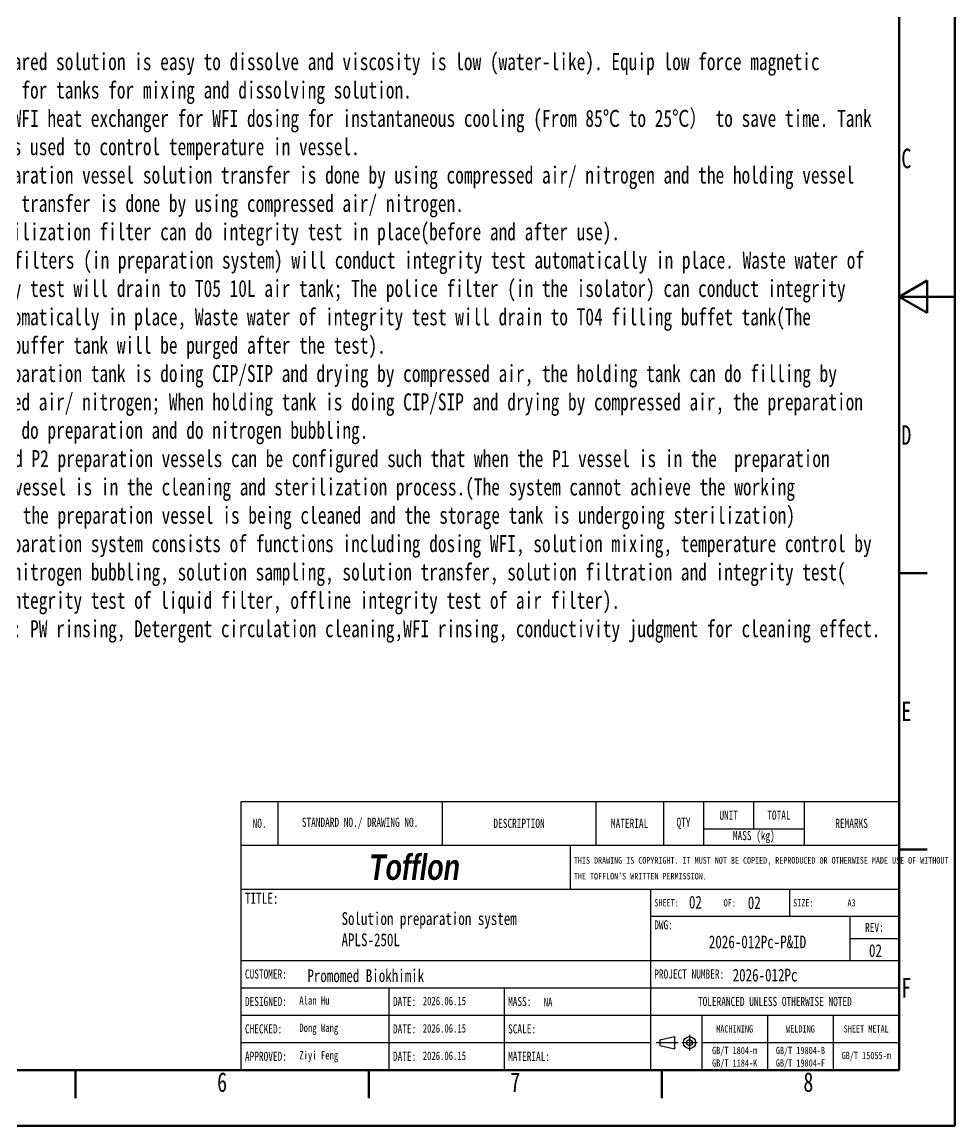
# Model space of a CAD drawing. Header units: millimetres. Extents: x -68339142 to 208, y -167 to 82456658.
# Drawn here: x -68324455 to -68320808, y 82446137 to 82450452 of the extents above; entities that cross this region are included whole.
import ezdxf
from ezdxf.enums import TextEntityAlignment as Align

# ---------------------------------------------------------------- set-up
doc = ezdxf.new("R2018")
doc.units = ezdxf.units.MM
doc.header["$MEASUREMENT"] = 0
for name, color, linetype, lineweight in [('Border (ISO)', 7, 'Continuous', 50), ('I1轮廓实线层', 7, 'Continuous', 20), ('I6文字层', 7, 'Continuous', 9), ('I8符号标注层', 3, 'Continuous', 9), ('Title (ISO)', 7, 'Continuous', 25)]:
    doc.layers.add(name, color=color, linetype=linetype, lineweight=lineweight)
doc.styles.add('I(2.5)', font='simfang.ttf', dxfattribs={"width": 0.75})
doc.styles.add('I(3.5)', font='simfang.ttf', dxfattribs={"width": 0.75})
doc.styles.add('Text Style264', font='simfang.ttf', dxfattribs={"width": 0.75})
doc.styles.add('Text Style267', font='simfang.ttf', dxfattribs={"width": 0.75})

# ---------------------------------------------------------------- blocks, each defined once
blk = doc.blocks.new('Borders A3')
at = {"layer": 'Border (ISO)'}
for p, q in [((420, 297), (420, 0)), ((410, 287), (410, 10)), ((410, 148.5), (415, 151.39)), ((415, 151.39), (415, 145.61)), ((410, 148.5), (420, 148.5)), ((410, 148.5), (415, 145.61)), ((410, 99), (415, 99)), ((410, 49.5), (415, 49.5)), ((10, 10), (410, 10)), ((262.5, 10), (262.5, 5)), ((315, 10), (315, 5)), ((367.5, 10), (367.5, 5)), ((420, 0), (0, 0))]:
    blk.add_line(p, q, dxfattribs=at)
at = {"layer": 'I8符号标注层', "char_height": 3.5, "style": 'I(3.5)'}
for s, insert, attachment_point in [('C', (410.4, 173.25), 4), ('D', (410.4, 123.75), 4), ('E', (410.4, 74.25), 4), ('F', (410.4, 24.75), 4), ('6', (288.75, 9.6), 2), ('7', (341.25, 9.6), 2), ('8', (393.75, 9.6), 2)]:
    blk.add_mtext(s, dxfattribs=dict(at, insert=insert, attachment_point=attachment_point))
blk = doc.blocks.new('Title Blocks GB_EN')
at = {"layer": 'Title (ISO)'}
for p, q in [((221.91, 72.8), (221.91, 84.8)), ((221.91, 84.8), (401.91, 84.8)), ((231.91, 84.8), (231.91, 72.8)), ((276.91, 84.8), (276.91, 72.8)), ((318.91, 84.8), (318.91, 72.8)), ((337.41, 84.8), (337.41, 72.8)), ((348.41, 84.8), (348.41, 72.8)), ((362.16, 77.3), (362.16, 84.8)), ((375.91, 84.8), (375.91, 72.8)), ((401.91, 84.8), (401.91, 72.8)), ((348.41, 77.3), (375.91, 77.3)), ((221.91, 72.8), (401.91, 72.8)), ((221.91, 11.3), (221.91, 72.8)), ((311.91, 72.8), (311.91, 60.8)), ((401.91, 72.8), (401.91, 11.3)), ((221.91, 60.8), (401.91, 60.8)), ((333.91, 60.8), (333.91, 11.3)), ((371.91, 60.8), (371.91, 53.3)), ((401.91, 53.3), (333.91, 53.3)), ((388.41, 53.3), (388.41, 41.3)), ((388.41, 47.3), (401.91, 47.3)), ((221.91, 41.3), (333.91, 41.3)), ((333.91, 41.3), (401.91, 41.3)), ((221.91, 33.8), (333.91, 33.8)), ((262.41, 11.3), (262.41, 33.8)), ((293.91, 11.3), (293.91, 33.8)), ((333.91, 33.8), (401.91, 33.8)), ((221.91, 26.3), (333.91, 26.3)), ((333.91, 26.3), (401.91, 26.3)), ((347.91, 26.3), (347.91, 11.3)), ((365.91, 26.3), (365.91, 11.3)), ((383.91, 26.3), (383.91, 11.3)), ((221.91, 18.8), (333.91, 18.8)), ((335.41, 18.8), (341.41, 18.8)), ((336.41, 19.6), (340.41, 20.45)), ((336.41, 19.6), (336.41, 18)), ((340.41, 20.45), (340.41, 17.15)), ((342.41, 18.8), (346.71, 18.8)), ((344.56, 20.95), (344.56, 16.65)), ((347.91, 18.8), (401.91, 18.8)), ((336.41, 18), (340.41, 17.15)), ((401.91, 11.3), (221.91, 11.3))]:
    blk.add_line(p, q, dxfattribs=at)
for radius in [1.65, 0.8]:
    blk.add_circle((344.56, 18.8), radius, dxfattribs=at)
at = {"layer": 'I6文字层'}
for s, insert, char_height, attachment_point, style in [('\\f仿宋|b0|i0;UNIT', (355.28, 81.05), 2.5, 5, 'I(2.5)'), ('\\f仿宋|b0|i0;TOTAL', (369.03, 81.05), 2.5, 5, 'I(2.5)'), ('\\f仿宋|b0|i0;NO.', (226.91, 78.8), 2.5, 5, 'I(2.5)'), ('\\f仿宋|b0|i0;STANDARD NO./ DRAWING NO.', (254.41, 78.8), 2.5, 5, 'I(2.5)'), ('\\f仿宋|b0|i0;DESCRIPTION', (297.91, 78.8), 2.5, 5, 'I(2.5)'), ('\\f仿宋|b0|i0;MATERIAL', (328.16, 78.8), 2.5, 5, 'I(2.5)'), ('\\f仿宋|b0|i0;QTY', (342.91, 78.8), 2.5, 5, 'I(2.5)'), ('\\f仿宋|b0|i0;REMARKS', (388.91, 78.8), 2.5, 5, 'I(2.5)'), ('\\f仿宋|b0|i0;MASS (kg)', (362.16, 75.05), 2.5, 5, 'I(2.5)'), ('\\fArial|b1|i1;\\H7.0000;Tofflon', (256.91, 66.8), 7, 4, 'I(3.5)'), ('\\f仿宋|b0|i0;\\H3.0000;TITLE:', (222.91, 59.8), 3, 1, 'I(2.5)'), ('\\f仿宋|b0|i0;\\H2.0000;SHEET:', (334.91, 57.05), 2, 4, 'I(2.5)'), ('\\f仿宋|b0|i0;\\H2.0000;OF:', (353.91, 57.05), 2, 4, 'I(2.5)'), ('\\f仿宋|b0|i0;\\H2.0000;SIZE:', (372.91, 57.05), 2, 4, 'I(2.5)'), ('\\f仿宋|b0|i0;DWG:', (334.91, 52.3), 2.5, 1, 'I(2.5)'), ('\\f仿宋|b0|i0;REV:', (395.16, 50.3), 2.5, 5, 'I(2.5)'), ('\\f仿宋|b0|i0;CUSTOMER:', (222.91, 37.55), 2.5, 4, 'I(2.5)'), ('\\f仿宋|b0|i0;PROJECT NUMBER:', (334.91, 37.55), 2.5, 4, 'I(2.5)'), ('\\f仿宋|b0|i0;DESIGNED:', (222.91, 30.05), 2.5, 4, 'I(2.5)'), ('\\f仿宋|b0|i0;DATE:', (263.41, 30.05), 2.5, 4, 'I(2.5)'), ('\\f仿宋|b0|i0;MASS:', (294.91, 30.05), 2.5, 4, 'I(2.5)'), ('\\f仿宋|b0|i0;TOLERANCED UNLESS OTHERWISE NOTED', (367.91, 30.05), 2.5, 5, 'I(2.5)'), ('\\f仿宋|b0|i0;CHECKED:', (222.91, 22.55), 2.5, 4, 'I(2.5)'), ('\\f仿宋|b0|i0;DATE:', (263.41, 22.55), 2.5, 4, 'I(2.5)'), ('\\f仿宋|b0|i0;SCALE:', (294.91, 22.55), 2.5, 4, 'I(2.5)'), ('\\f仿宋|b0|i0;\\H2.0000;MACHINING', (356.91, 22.55), 2, 5, 'I(2.5)'), ('\\f仿宋|b0|i0;\\H2.0000;WELDING', (374.91, 22.55), 2, 5, 'I(2.5)'), ('\\f仿宋|b0|i0;\\H2.0000;SHEET METAL', (392.91, 22.55), 2, 5, 'I(2.5)'), ('\\f仿宋|b0|i0;APPROVED:', (222.91, 15.05), 2.5, 4, 'I(2.5)'), ('\\f仿宋|b0|i0;DATE:', (263.41, 15.05), 2.5, 4, 'I(2.5)'), ('\\f仿宋|b0|i0;MATERIAL:', (294.91, 15.05), 2.5, 4, 'I(2.5)'), ('\\f仿宋|b0|i0;\\H2.0000;GB/T 15055-m', (392.91, 15.05), 2, 5, 'I(2.5)')]:
    blk.add_mtext(s, dxfattribs=dict(at, insert=insert, char_height=char_height, attachment_point=attachment_point, style=style))
at = {"layer": 'I6文字层', "insert": (312.91, 66.5), "char_height": 1.8, "width": 88, "attachment_point": 4, "line_spacing_factor": 1.441304, "style": 'I(2.5)'}
blk.add_mtext("\\f仿宋|b0|i0;\\H1.8000;THIS DRAWING IS COPYRIGHT. IT MUST NOT BE COPIED, REPRODUCED OR OTHERWISE MADE USE OF WITHOUT THE TOFFLON'S WRITTEN PERMISSION.", dxfattribs=at)
at = {"layer": 'I6文字层', "char_height": 2, "attachment_point": 5, "line_spacing_factor": 1.023913, "style": 'I(2.5)'}
for s, insert in [('\\f仿宋|b0|i0;\\H2.0000;GB/T 1804-m\\P\\f仿宋|b0|i0;\\H2.0000;GB/T 1184-K', (356.91, 14.71)), ('\\f仿宋|b0|i0;\\H2.0000;GB/T 19804-B\\P\\f仿宋|b0|i0;\\H2.0000;GB/T 19804-F', (374.91, 14.71))]:
    blk.add_mtext(s, dxfattribs=dict(at, insert=insert))
at = {"layer": 'I6文字层', "width": 0.75}
for tag, height, style, p in [('图纸号', 2, 'Text Style267', (346.91, 57.05)), ('图纸数目', 2, 'Text Style267', (363.91, 57.05)), ('图纸尺寸', 2, 'Text Style267', (388.91, 57.05)), ('描述', 5, 'Text Style264', (277.91, 49.3)), ('零件代号', 3.5, 'I(3.5)', (361.91, 45.3)), ('修订号', 2.5, 'I(2.5)', (395.16, 44.3))]:
    blk.add_attdef(tag, text='', height=height, dxfattribs=dict(at, style=style)).set_placement(p, align=Align.MIDDLE_CENTER)
at = {"layer": 'I6文字层', "style": 'I(2.5)', "width": 0.75}
for tag, p in [('客户名', (236.91, 37.55)), ('项目', (358.91, 37.55)), ('设计人', (236.91, 30.05)), ('设计日期', (274.41, 30.05)), ('质量\\P3;', (308.91, 30.05)), ('工程师', (236.91, 22.55)), ('校核日期', (274.41, 22.55)), ('初始视图比例', (308.91, 22.55)), ('批准人', (236.91, 15.05)), ('审核日期', (274.41, 15.05)), ('材料', (308.91, 15.05))]:
    blk.add_attdef(tag, text='', height=2.5, dxfattribs=at).set_placement(p, align=Align.MIDDLE_LEFT)

msp = doc.modelspace()

# ---------------------------------------------------------------- block references
at = {"xscale": 21.8262244274396, "yscale": 21.8262244274396, "zscale": 21.8262244274396}
msp.add_blockref('Borders A3', (-68329975.30518, 82446137.04862), dxfattribs=at)
ref = msp.add_blockref('Title Blocks GB_EN', (-68326768.27828, 82446193.93819), dxfattribs=dict(xscale=14.28625598886955, yscale=14.28625598886955, zscale=14.28625598886955))
lines = msp.add_mtext('\\W0.7500;', dxfattribs={"layer": 'I6文字层', "insert": (-68322798.04891, 82446898.18859), "char_height": 71.43128, "attachment_point": 5, "style": 'Text Style264'})
ref.add_attrib('描述', '', (-68322798.04891, 82446898.18859)).embed_mtext(lines)
lines = msp.add_mtext('\\W0.7500;A3', dxfattribs={"layer": 'I6文字层', "insert": (-68321212.27449, 82447008.90708), "char_height": 28.5725124, "attachment_point": 5, "style": 'Text Style267'})
ref.add_attrib('图纸尺寸', '', (-68321212.27449, 82447008.90708)).embed_mtext(lines)
lines = msp.add_mtext('\\W0.7500;', dxfattribs={"layer": 'I6文字层', "insert": (-68321598.0034, 82446841.04357), "char_height": 50.001895, "attachment_point": 5, "style": 'I(3.5)'})
ref.add_attrib('零件代号', '', (-68321598.0034, 82446841.04357)).embed_mtext(lines)
lines = msp.add_mtext('\\W0.7500;', dxfattribs={"layer": 'I6文字层', "insert": (-68321122.98539, 82446826.75731), "char_height": 35.71564, "attachment_point": 5, "style": 'I(2.5)'})
ref.add_attrib('修订号', '', (-68321122.98539, 82446826.75731)).embed_mtext(lines)
lines = msp.add_mtext('\\W0.7500;', dxfattribs={"layer": 'I6文字层', "insert": (-68321640.86217, 82446730.32509), "char_height": 35.71564, "attachment_point": 4, "style": 'I(2.5)'})
ref.add_attrib('项目', '', (-68321640.86217, 82446730.32509)).embed_mtext(lines)
lines = msp.add_mtext('\\W0.7500;', dxfattribs={"layer": 'I6文字层', "insert": (-68322355.17497, 82446516.03125), "char_height": 35.71564, "attachment_point": 4, "style": 'I(2.5)'})
ref.add_attrib('初始视图比例', '', (-68322355.17497, 82446516.03125)).embed_mtext(lines)
lines = msp.add_mtext('\\W0.7500;', dxfattribs={"layer": 'I6文字层', "insert": (-68322848.0508, 82446623.17817), "char_height": 35.71564, "attachment_point": 4, "style": 'I(2.5)'})
ref.add_attrib('设计日期', '', (-68322848.0508, 82446623.17817)).embed_mtext(lines)
lines = msp.add_mtext('\\W0.7500;', dxfattribs={"layer": 'I6文字层', "insert": (-68322848.0508, 82446516.03125), "char_height": 35.71564, "attachment_point": 4, "style": 'I(2.5)'})
ref.add_attrib('校核日期', '', (-68322848.0508, 82446516.03125)).embed_mtext(lines)
lines = msp.add_mtext('\\W0.7500;', dxfattribs={"layer": 'I6文字层', "insert": (-68322848.0508, 82446408.88433), "char_height": 35.71564, "attachment_point": 4, "style": 'I(2.5)'})
ref.add_attrib('审核日期', '', (-68322848.0508, 82446408.88433)).embed_mtext(lines)
lines = msp.add_mtext('\\W0.7500;', dxfattribs={"layer": 'I6文字层', "insert": (-68321812.29724, 82447008.90708), "char_height": 28.572512, "attachment_point": 5, "style": 'Text Style267'})
ref.add_attrib('图纸号', '', (-68321812.29724, 82447008.90708)).embed_mtext(lines)
lines = msp.add_mtext('\\W0.7500;', dxfattribs={"layer": 'I6文字层', "insert": (-68321569.43089, 82447008.90708), "char_height": 28.572512, "attachment_point": 5, "style": 'Text Style267'})
ref.add_attrib('图纸数目', '', (-68321569.43089, 82447008.90708)).embed_mtext(lines)
lines = msp.add_mtext('\\W0.7500;', dxfattribs={"layer": 'I6文字层', "insert": (-68323383.7854, 82446623.17817), "char_height": 35.71564, "attachment_point": 4, "style": 'I(2.5)'})
ref.add_attrib('设计人', '', (-68323383.7854, 82446623.17817)).embed_mtext(lines)
lines = msp.add_mtext('\\W0.7500;', dxfattribs={"layer": 'I6文字层', "insert": (-68323383.7854, 82446516.03125), "char_height": 35.71564, "attachment_point": 4, "style": 'I(2.5)'})
ref.add_attrib('工程师', '', (-68323383.7854, 82446516.03125)).embed_mtext(lines)
lines = msp.add_mtext('\\W0.7500;', dxfattribs={"layer": 'I6文字层', "insert": (-68323383.7854, 82446408.88433), "char_height": 35.71564, "attachment_point": 4, "style": 'I(2.5)'})
ref.add_attrib('批准人', '', (-68323383.7854, 82446408.88433)).embed_mtext(lines)
lines = msp.add_mtext('\\W0.7500;', dxfattribs={"layer": 'I6文字层', "insert": (-68323383.7854, 82446730.32509), "char_height": 35.71564, "attachment_point": 4, "style": 'I(2.5)'})
ref.add_attrib('客户名', '', (-68323383.7854, 82446730.32509)).embed_mtext(lines)
lines = msp.add_mtext('\\W0.7500;', dxfattribs={"layer": 'I6文字层', "insert": (-68322355.17497, 82446623.17817), "char_height": 35.71564, "attachment_point": 4, "style": 'I(2.5)'})
ref.add_attrib('质量\\P3;', '', (-68322355.17497, 82446623.17817)).embed_mtext(lines)
lines = msp.add_mtext('\\W0.7500;', dxfattribs={"layer": 'I6文字层', "insert": (-68322355.17497, 82446408.88433), "char_height": 35.71564, "attachment_point": 4, "style": 'I(2.5)'})
ref.add_attrib('材料', '', (-68322355.17497, 82446408.88433)).embed_mtext(lines)

# ---------------------------------------------------------------- texts
at = {"color": 4, "insert": (-68325029.04848, 82450441.48411), "char_height": 66.4829468, "attachment_point": 1, "style": 'I(3.5)'}
msp.add_mtext_dynamic_manual_height_columns('{\\C256;Specification:\\P\\pi-199.44884,l265.93179,t265.93179;1.^IThe prepared solution is easy to dissolve and viscosity is low (water-like). Equip low force magnetic agitator for tanks for mixing and dissolving solution.\\P2.^IEquip a WFI heat exchanger for WFI dosing for instantaneous cooling (From 85℃ to 25℃） to save time. Tank jacket is used to control temperature in vessel.\\P3.^IThe preparation vessel solution transfer is done by using compressed air/ nitrogen and the holding vessel solution transfer is done by using compressed air/ nitrogen.\\P4.^IThe sterilization filter can do integrity test in place(before and after use).\\P     Solution filters (in preparation system) will conduct integrity test automatically in place. Waste water of integrity test will drain to T05 10L air tank; The police filter (in the isolator) can conduct integrity test automatically in place, Waste water of integrity test will drain to T04 filling buffet tank(The filling buffer tank will be purged after the test).\\P5.^IWhen preparation tank is doing CIP/SIP and drying by compressed air, the holding tank can do filling by compressed air/ nitrogen; When holding tank is doing CIP/SIP and drying by compressed air, the preparation tank can do preparation and do nitrogen bubbling.\\P\\pi0,l0,tz;       The P1 and P2 preparation vessels can be configured such that when the P1 vessel is in the  preparation stage,   the P2 vessel is in the cleaning and sterilization process.(The system cannot achieve the working conditions where the preparation vessel is being cleaned and the storage tank is undergoing sterilization)\\P\\pi-199.44884,l265.93179,t265.93179;6.^IThis preparation system consists of functions including dosing WFI, solution mixing, temperature control by jacket, nitrogen bubbling, solution sampling, solution transfer, solution filtration and integrity test( Online integrity test of liquid filter, offline integrity test of air filter).\\P7.^ICIP step: PW rinsing, Detergent circulation cleaning,WFI rinsing, conductivity judgment for cleaning effect.}', width=3907.4744922, gutter_width=332.41473, heights=[3057.92654], dxfattribs=at)
at = {"layer": 'I1轮廓实线层', "attachment_point": 1, "style": 'I(3.5)'}
for s, insert, char_height, width in [('02', (-68321848.11491, 82447036.69298), 49.721321, 1840.9629727), ('02', (-68321618.02913, 82447034.27245), 49.721321, 1840.9629727), ('Solution preparation system\\PAPLS-250L', (-68323206.23619, 82446972.29784), 49.7213206, 1840.9629727), ('2026-012Pc-P&ID', (-68321770.30163, 82446881.3426), 49.7213206, 1840.9629727), ('\\pxt2;02', (-68321144.19531, 82446847.35203), 49.721321, 1840.9629727), ('Promomed Biokhimik', (-68323339.7086, 82446749.04107), 49.7213206, 1840.9629727), ('2026-012Pc', (-68321677.26864, 82446751.41785), 49.721321, 1840.9629727), ('Alan Hu', (-68323371.31494, 82446644.19849), 33.147547, 1227.3086485), ('2026.06.15', (-68322888.63639, 82446642.16033), 33.147547, 1227.3086485), ('NA', (-68322415.74357, 82446638.16239), 33.147547, 1227.3086485), ('Dong Wang', (-68323371.31494, 82446537.05157), 33.147547, 1227.3086485), ('2026.06.15', (-68322888.63639, 82446535.01341), 33.147547, 1227.3086485), ('Ziyi Feng', (-68323371.31494, 82446429.90465), 33.147547, 1227.3086485), ('2026.06.15', (-68322888.63639, 82446427.86649), 33.147547, 1227.3086485)]:
    msp.add_mtext(s, dxfattribs=dict(at, insert=insert, char_height=char_height, width=width))

doc.saveas('drawing.dxf')
